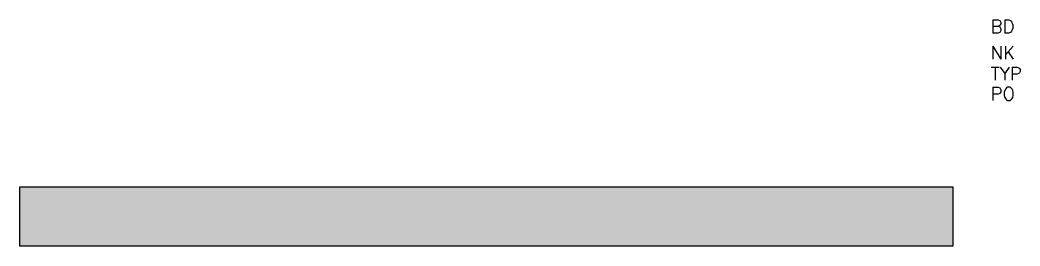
# Model space of a CAD drawing. Extents: x 0.5 to 76.6, y -28.8 to -11.6.
import ezdxf

# ---------------------------------------------------------------- set-up
doc = ezdxf.new("R2010")
doc.units = 0
doc.layers.add('device_rail', color=7, linetype='Continuous')
doc.styles.get("Standard").update_dxf_attribs({"font": 'txt.shx'})

msp = doc.modelspace()

# ---------------------------------------------------------------- hatches: boundary and pattern name
at = {"layer": 'device_rail'}
msp.add_hatch(color=254, dxfattribs=at).paths.add_polyline_path([(0.5, -28.82), (0.5, -24.32), (71.5, -24.32), (71.5, -28.82)])

# ---------------------------------------------------------------- linework, layer by layer
at = {"layer": 'device_rail', "color": 18}
msp.add_lwpolyline([(0.5, -28.82), (0.5, -24.32), (71.5, -24.32), (71.5, -28.82)], close=True, dxfattribs=at)

# ---------------------------------------------------------------- texts
at = {"flags": 1}
for tag, p in [('BD', (74.393, -12.603)), ('NK', (74.393, -14.595)), ('TYP', (74.393, -16.195)), ('PO', (74.393, -17.733))]:
    msp.add_attdef(tag, p, '', height=1, dxfattribs=at)

doc.saveas('drawing.dxf')
